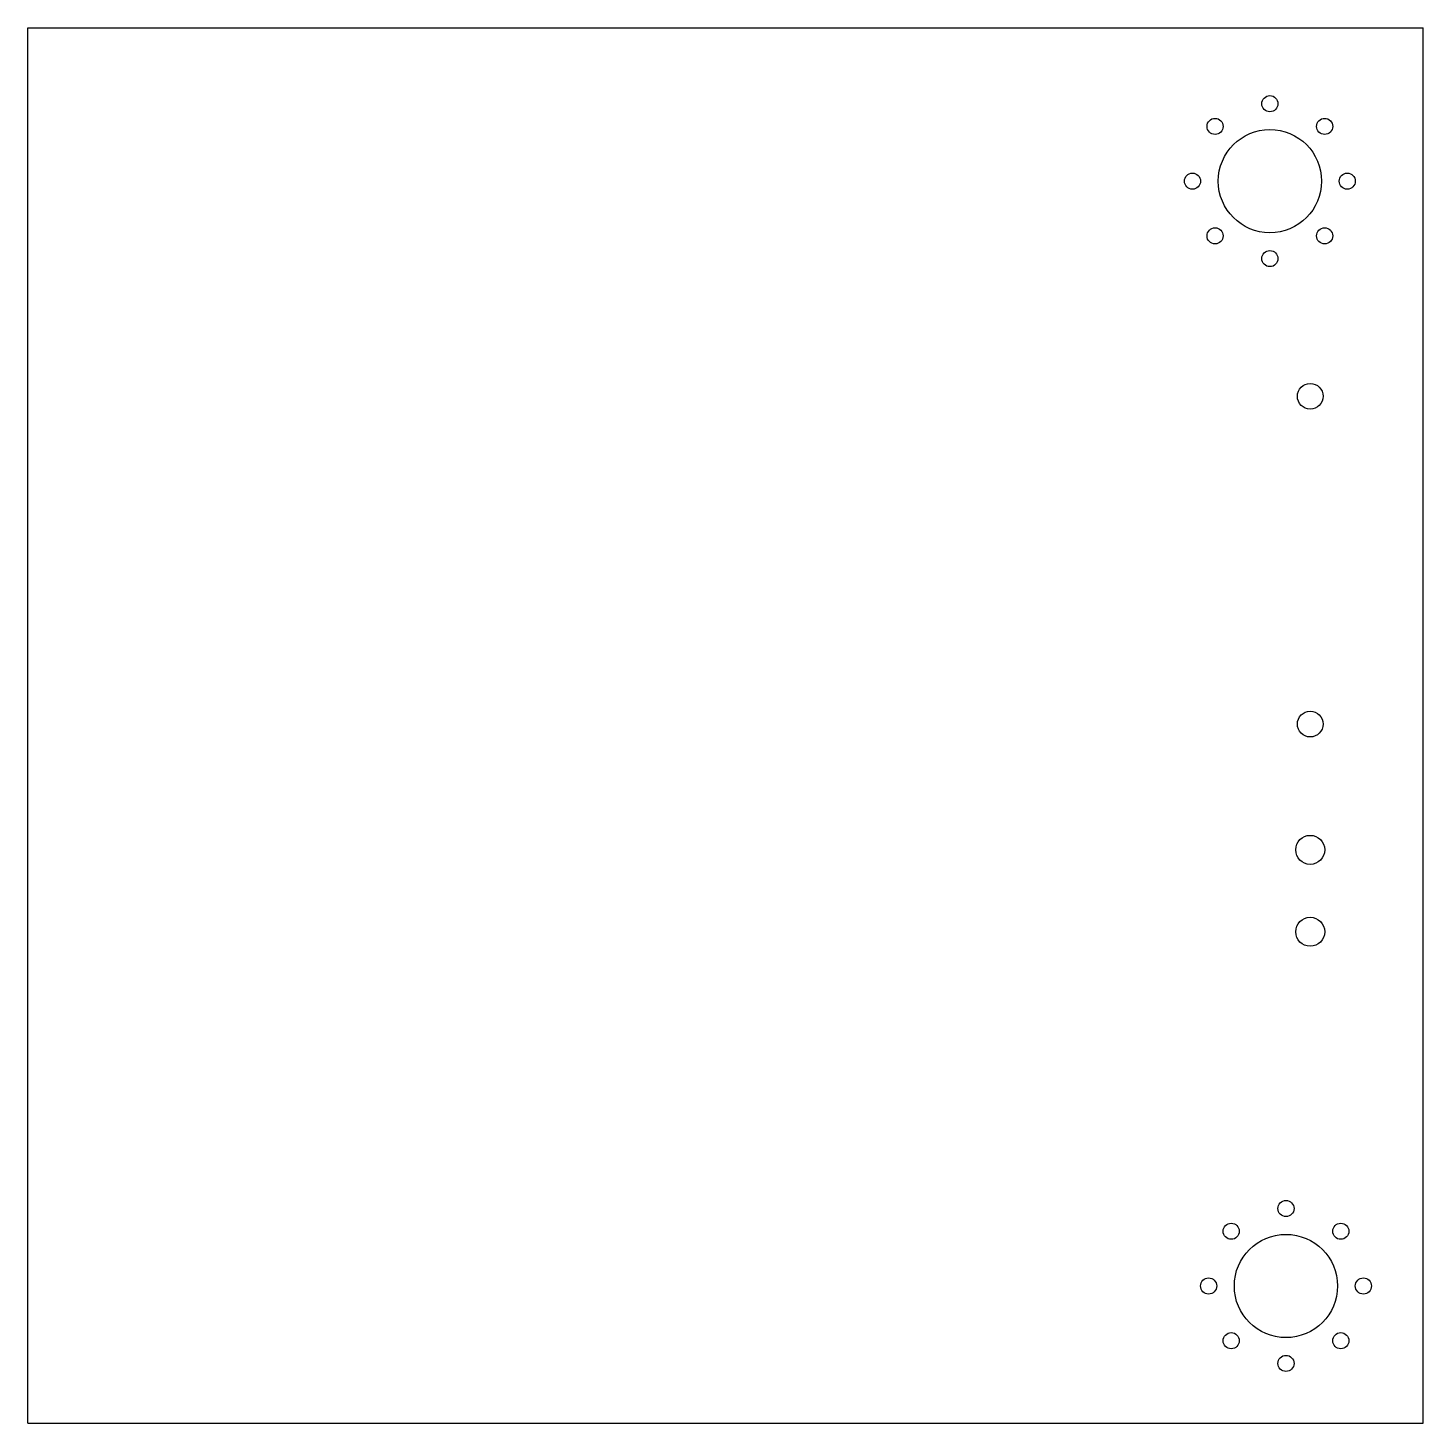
# Model space of a CAD drawing. Extents: x 4.19 to 5.9, y -5.1 to -3.4.
import ezdxf

# ---------------------------------------------------------------- set-up
doc = ezdxf.new("R2010")
doc.units = 0
doc.header["$MEASUREMENT"] = 0
doc.layers.add('WHITE', color=7, linetype='CONTINUOUS')

msp = doc.modelspace()

# ---------------------------------------------------------------- linework, layer by layer
at = {"layer": 'WHITE', "linetype": 'CONTINUOUS'}
for p, q in [((4.1929, -3.3957), (5.8957, -3.3957)), ((4.1929, -5.0984), (4.1929, -3.3957)), ((5.8957, -5.0984), (5.8957, -3.3957)), ((4.1929, -5.0984), (5.8957, -5.0984))]:
    msp.add_line(p, q, dxfattribs=at)
at = {"layer": 'WHITE'}
for centre, radius in [((5.7087, -3.4882), 0.00984), ((5.6418, -3.5159), 0.00984), ((5.7755, -3.5159), 0.00984), ((5.7087, -3.5827), 0.063), ((5.6142, -3.5827), 0.00984), ((5.8031, -3.5827), 0.00984), ((5.6418, -3.6495), 0.00984), ((5.7755, -3.6495), 0.00984), ((5.7087, -3.6772), 0.00984), ((5.7579, -3.8453), 0.0157), ((5.7579, -4.2453), 0.0157), ((5.7579, -4.3988), 0.0177), ((5.7579, -4.4988), 0.0177), ((5.7283, -4.8366), 0.00984), ((5.6615, -4.8643), 0.00984), ((5.7283, -4.9311), 0.063), ((5.7952, -4.8643), 0.00984), ((5.6339, -4.9311), 0.00984), ((5.8228, -4.9311), 0.00984), ((5.6615, -4.9979), 0.00984), ((5.7952, -4.9979), 0.00984), ((5.7283, -5.0256), 0.00984)]:
    msp.add_circle(centre, radius, dxfattribs=at)

doc.saveas('drawing.dxf')
